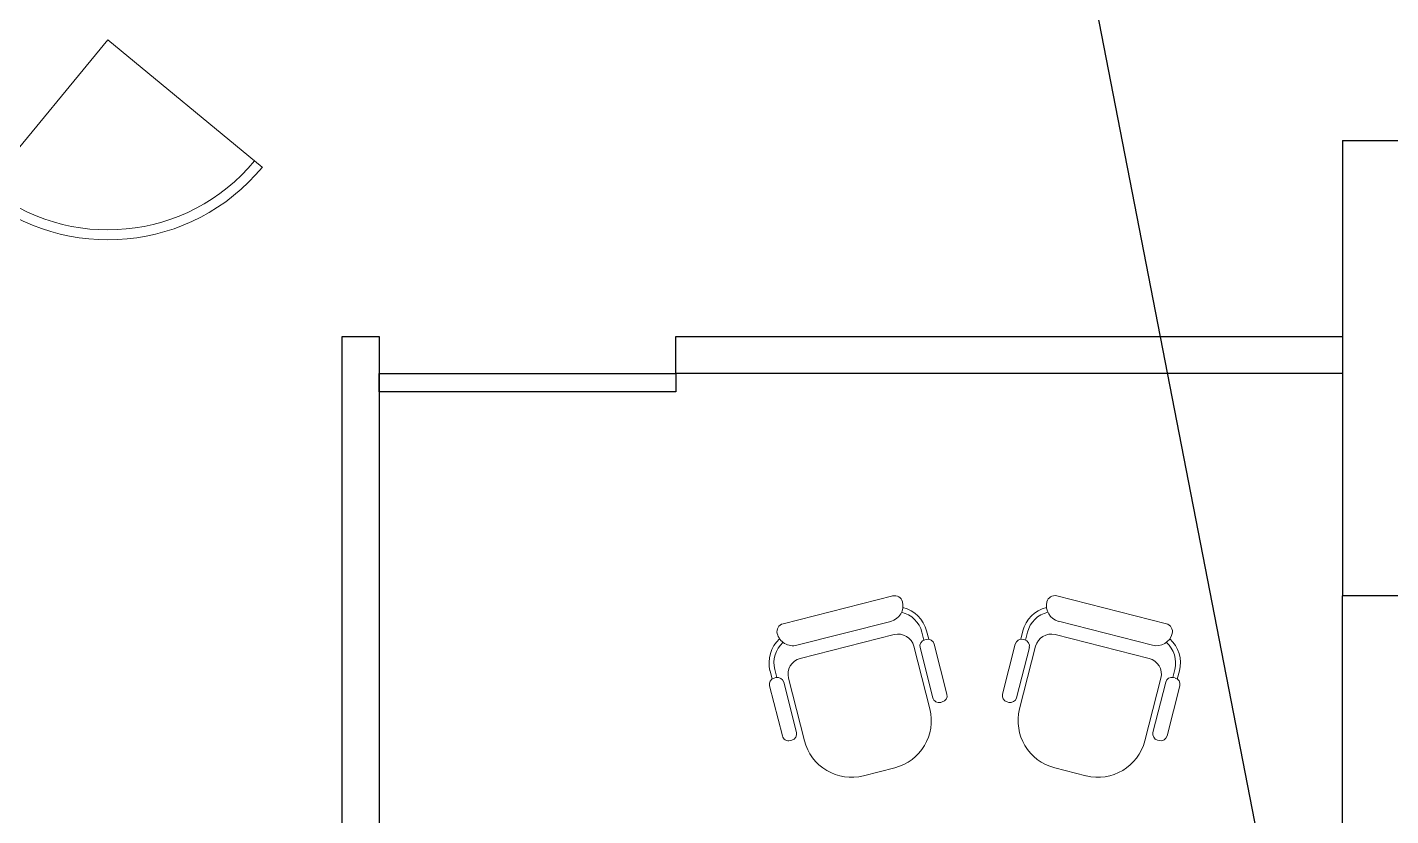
# Model space of a CAD drawing. Header units: millimetres. Extents: x -1911 to 4021, y -174 to 2851.
# Drawn here: x 3173 to 3541, y 863.4 to 1076.3 of the extents above; entities that cross this region are included whole.
import ezdxf

# ---------------------------------------------------------------- set-up
doc = ezdxf.new("R2010")
doc.units = ezdxf.units.MM
doc.layers.add('ARREDI attrezzature - furniture', color=175, linetype='Continuous', lineweight=9)

msp = doc.modelspace()

# ---------------------------------------------------------------- linework, layer by layer
at = {"color": 1}
msp.add_line((3533.98, 709.58), (3364.52, 1580.45), dxfattribs=at)
for p in [(3528.04, 1045.71), (3558.04, 922.78), (3528.04, 772.78)]:
    msp.add_line(p, (3528.04, 922.78))
at = {"color": 0}
for p, q in [((3528.04, 1045.71), (3558.04, 1045.71)), ((3258.04, 672.78), (3258.04, 992.78)), ((3258.04, 992.78), (3268.04, 992.78)), ((3268.04, 992.78), (3268.04, 672.78)), ((3348.04, 992.78), (3528.04, 992.78)), ((3348.04, 982.78), (3348.04, 992.78)), ((3528.04, 992.78), (3528.04, 982.78)), ((3528.04, 982.78), (3348.04, 982.78))]:
    msp.add_line(p, q, dxfattribs=at)
at = {"color": 3}
for p, q in [((3268.04, 977.78), (3268.04, 982.78)), ((3268.04, 982.78), (3348.04, 982.78)), ((3348.04, 982.78), (3348.04, 977.78)), ((3348.04, 977.78), (3268.04, 977.78))]:
    msp.add_line(p, q, dxfattribs=at)
at = {"layer": 'ARREDI attrezzature - furniture'}
for p, q in [((3194.83, 1072.84), (3160.48, 1031.19)), ((3236.48, 1038.49), (3194.83, 1072.84)), ((3377.01, 915.2), (3406.6, 922.73)), ((3409.25, 921.15), (3409.25, 921.15)), ((3448.22, 921.16), (3448.22, 921.16)), ((3480.46, 915.21), (3450.87, 922.73)), ((3406.09, 915.85), (3380.73, 909.4)), ((3414.49, 912.93), (3415.03, 910.81)), ((3415.75, 913.26), (3416.32, 911.03)), ((3441.71, 913.26), (3441.14, 911.03)), ((3442.98, 912.94), (3442.44, 910.81)), ((3451.37, 915.86), (3476.73, 909.41)), ((3375.43, 912.55), (3375.43, 912.55)), ((3381.64, 905.83), (3407, 912.28)), ((3412.3, 909.13), (3416.6, 892.22)), ((3415.67, 910.99), (3415.25, 910.88)), ((3421.23, 896.2), (3417.79, 909.73)), ((3436.23, 896.21), (3439.67, 909.73)), ((3445.16, 909.14), (3440.86, 892.23)), ((3441.79, 910.99), (3442.22, 910.89)), ((3475.82, 905.84), (3450.46, 912.29)), ((3482.03, 912.56), (3482.03, 912.56)), ((3413.99, 908.76), (3417.43, 895.23)), ((3443.48, 908.77), (3440.04, 895.24)), ((3373.49, 902.51), (3374.05, 900.28)), ((3374.75, 902.83), (3375.29, 900.7)), ((3482.71, 902.84), (3482.17, 900.71)), ((3483.98, 902.51), (3483.41, 900.28)), ((3376.82, 884.9), (3373.38, 898.43)), ((3374.64, 900.55), (3375.07, 900.66)), ((3377.19, 899.4), (3380.63, 885.87)), ((3382.79, 883.62), (3378.49, 900.53)), ((3474.68, 883.63), (3478.98, 900.54)), ((3480.28, 899.41), (3476.84, 885.88)), ((3480.64, 884.91), (3484.08, 898.44)), ((3482.82, 900.56), (3482.4, 900.67)), ((3419.55, 893.97), (3419.97, 894.08)), ((3437.92, 893.98), (3437.49, 894.09)), ((3379.37, 883.75), (3378.94, 883.64)), ((3478.1, 883.76), (3478.52, 883.65)), ((3407.15, 876.32), (3398.69, 874.17)), ((3450.32, 876.32), (3458.77, 874.17))]:
    msp.add_line(p, q, dxfattribs=at)
for centre, radius, start, end in [((3194.83, 1072.84), 53.99, 230.4913, 320.4913), ((3194.83, 1072.84), 51.29, 230.4913, 320.4913), ((3405.02, 920.08), 4.36, 284.2688, 14.2688), ((3407.13, 920.61), 2.18, 14.2688, 104.2688), ((3452.45, 920.08), 4.36, 165.7312, 255.7312), ((3450.33, 920.62), 2.18, 75.7312, 165.7312), ((3407.3, 911.11), 7.41, 14.2688, 76.6494), ((3407.3, 911.11), 8.72, 14.2688, 76.3882), ((3450.16, 911.11), 8.72, 103.6118, 165.7312), ((3450.16, 911.11), 7.41, 103.3506, 165.7312), ((3377.54, 913.09), 2.18, 104.2688, 194.2688), ((3479.92, 913.1), 2.18, 345.7312, 75.7312), ((3381.94, 904.66), 8.72, 132.1495, 194.2688), ((3381.94, 904.66), 7.41, 131.8883, 194.2688), ((3379.66, 913.63), 4.36, 194.2688, 284.2688), ((3408.08, 908.05), 4.36, 14.2688, 104.2688), ((3415.68, 909.19), 1.74, 104.2688, 194.2688), ((3416.1, 909.3), 1.74, 14.2688, 104.2688), ((3441.36, 909.3), 1.74, 75.7312, 165.7312), ((3441.79, 909.2), 1.74, 345.7312, 75.7312), ((3449.39, 908.06), 4.36, 75.7312, 165.7312), ((3477.81, 913.63), 4.36, 255.7312, 345.7312), ((3475.53, 904.66), 7.41, 345.7312, 48.1117), ((3475.53, 904.66), 8.72, 345.7312, 47.8505), ((3382.72, 901.6), 4.36, 104.2688, 194.2688), ((3474.75, 901.61), 4.36, 345.7312, 75.7312), ((3375.07, 898.86), 1.74, 104.2688, 194.2688), ((3375.5, 898.97), 1.74, 14.2688, 104.2688), ((3481.97, 898.98), 1.74, 75.7312, 165.7312), ((3482.39, 898.87), 1.74, 345.7312, 75.7312), ((3419.12, 895.66), 1.74, 194.2688, 284.2688), ((3419.54, 895.77), 1.74, 284.2688, 14.2688), ((3437.92, 895.78), 1.74, 165.7312, 255.7312), ((3438.35, 895.67), 1.74, 255.7312, 345.7312), ((3403.92, 889), 13.08, 284.2688, 14.2688), ((3453.54, 889), 13.08, 165.7312, 255.7312), ((3378.51, 885.33), 1.74, 194.2688, 284.2688), ((3378.94, 885.44), 1.74, 284.2688, 14.2688), ((3395.47, 886.85), 13.08, 194.2688, 284.2688), ((3462, 886.85), 13.08, 255.7312, 345.7312), ((3478.53, 885.45), 1.74, 165.7312, 255.7312), ((3478.95, 885.34), 1.74, 255.7312, 345.7312)]:
    msp.add_arc(centre, radius, start, end, dxfattribs=at)

doc.saveas('drawing.dxf')
